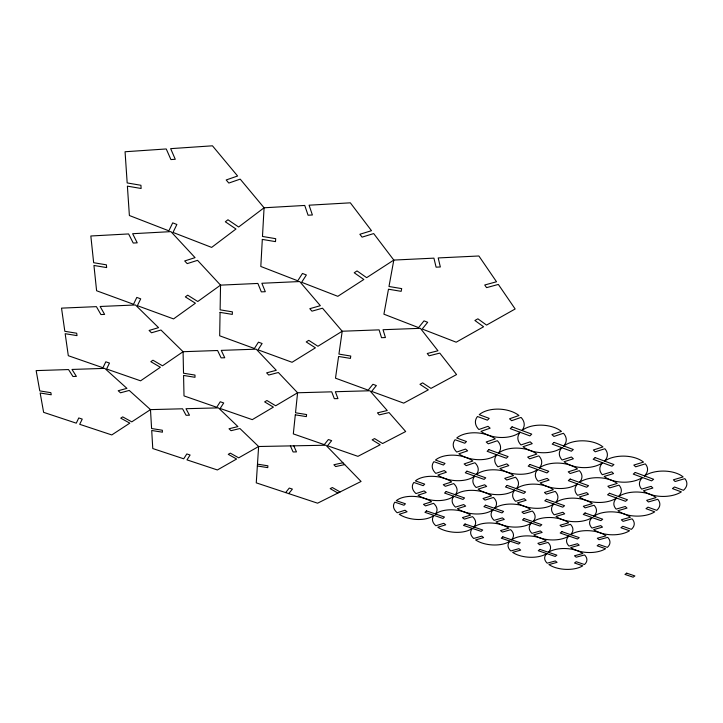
<?xml version="1.0" encoding="UTF-8"?>
<svg xmlns="http://www.w3.org/2000/svg" width="723" height="723" viewBox="0 0 723 723"><rect width="100%" height="100%" fill="white"/><g stroke="black" fill="none" stroke-linecap="round" stroke-linejoin="round"><path stroke-width="1.08" d="M285.63 492.589L289.281 488.061L292.381 489.1L288.721 493.619M342.928 462.756L333.899 464.744L335.68 466.561L344.699 464.582M257.478 464.157L267.89 465.802L267.754 467.627L257.361 465.992M340.081 491.956L332.354 487.528L330.167 488.631L337.885 493.05M290.384 445.892L293.095 451.965L296.466 451.902L293.773 445.829M546.814 553.61A21.148 10.402 3 0 0 547.194 563.172L555.345 560.967L557.072 562.367L548.92 564.564A21.148 10.402 3 0 0 582.792 565.802L574.523 563L576.204 561.717L584.491 564.527A21.148 10.402 3 0 0 584.564 554.948L576.186 557.207L574.487 555.779L582.865 553.52A21.148 10.402 3 0 0 548.459 552.309M568.902 536.05A21.726 10.917 2.4 0 0 569.019 546.064L577.469 543.732L579.204 545.187L570.754 547.519A21.726 10.917 2.4 0 0 605.567 548.721L597.135 545.802L598.906 544.464L607.347 547.383A21.726 10.917 2.4 0 0 607.709 537.343L599.024 539.729L597.315 538.246L606.001 535.842A21.726 10.917 2.4 0 0 570.637 534.668M548.35 552.273A21.301 10.646 3.8 0 0 547.98 542.44L539.674 544.771L537.894 543.316L546.208 540.976A21.301 10.646 3.8 0 0 511.586 539.801M546.705 553.574A21.301 10.646 3.8 0 1 512.625 552.372L520.705 550.104L518.915 548.667L510.827 550.953A21.301 10.646 3.8 0 1 509.995 541.138A21.473 10.881 4.7 0 1 475.598 539.936L483.606 537.587L481.735 536.123L473.719 538.481A21.473 10.881 4.7 0 1 472.417 528.414M570.528 534.631A21.88 11.179 3.2 0 0 570.42 524.329L561.807 526.796L560.018 525.278L568.64 522.792A21.88 11.179 3.2 0 0 533.041 521.654M568.793 536.005A21.88 11.179 3.2 0 1 533.764 534.839L542.142 532.435L540.334 530.935L531.956 533.348A21.88 11.179 3.2 0 1 531.369 523.072M511.477 539.765A21.473 10.881 4.7 0 0 510.646 529.67L502.404 532.083L500.551 530.592L508.784 528.17A21.473 10.881 4.7 0 0 473.954 527.031M532.932 521.617A22.052 11.451 4.1 0 0 532.345 511.034L523.804 513.583L521.934 512.029L530.474 509.462A22.052 11.451 4.1 0 0 494.649 508.359M531.251 523.027A22.052 11.451 4.1 0 1 495.996 521.898L504.302 519.412L502.422 517.885L494.107 520.37A22.052 11.451 4.1 0 1 493.032 509.814M473.836 526.995A21.663 11.125 5.7 0 0 472.517 516.638L464.365 519.132L462.422 517.605L470.583 515.101A21.663 11.125 5.7 0 0 435.526 513.999M472.309 528.377A21.663 11.125 5.7 0 1 437.795 527.239L445.73 524.817L443.786 523.316L435.842 525.748A21.663 11.125 5.7 0 1 434.053 515.418M494.532 508.323A22.25 11.713 5.1 0 0 493.448 497.451L484.979 500.09L483.027 498.49L491.495 495.842A22.25 11.713 5.1 0 0 455.427 494.785M492.923 509.778A22.25 11.713 5.1 0 1 457.433 508.685L465.666 506.118L463.696 504.546L455.463 507.121A22.25 11.713 5.1 0 1 453.872 496.285M435.418 513.963A21.88 11.369 6.7 0 0 433.592 503.325L425.513 505.901L423.488 504.338L431.577 501.753A21.88 11.369 6.7 0 0 396.294 500.687L405.431 503.786L404.003 505.241L394.885 502.151A21.88 11.369 6.7 0 0 397.18 512.752L405.043 510.239L407.067 511.785L399.213 514.288A21.88 11.369 6.7 0 0 433.945 515.382M455.318 494.74A22.467 11.975 6.2 0 0 453.701 483.579L445.323 486.308L443.28 484.672L451.667 481.925A22.467 11.975 6.2 0 0 415.364 480.912L424.699 484.139L423.19 485.675L413.872 482.458A22.467 11.975 6.2 0 0 415.996 493.592L424.139 490.926L426.19 492.535L418.048 495.192A22.467 11.975 6.2 0 0 453.764 496.24M592.146 517.56A22.341 11.469 1.7 0 0 591.974 528.07L600.75 525.594L602.485 527.121L593.719 529.588A22.341 11.469 1.7 0 0 629.516 530.754L620.93 527.718L622.792 526.308L631.396 529.344A22.341 11.469 1.7 0 0 632.074 518.807L623.063 521.346L621.337 519.792L630.366 517.243A22.341 11.469 1.7 0 0 593.972 516.114M593.863 516.068A22.494 11.758 2.5 0 0 594.062 505.25L585.115 507.862L583.316 506.272L592.264 503.642A22.494 11.758 2.5 0 0 555.635 502.548M592.038 517.523A22.494 11.758 2.5 0 1 556.005 516.394L564.699 513.845L562.883 512.273L554.18 514.83A22.494 11.758 2.5 0 1 553.863 504.039M555.517 502.503A22.675 12.047 3.5 0 0 555.219 491.387L546.344 494.098L544.455 492.462L553.339 489.742A22.675 12.047 3.5 0 0 516.457 488.685M553.755 504.003A22.675 12.047 3.5 0 1 517.478 502.91L526.1 500.28L524.202 498.671L515.571 501.31A22.675 12.047 3.5 0 1 514.749 490.221M516.339 488.649A22.865 12.345 4.5 0 0 515.508 477.216L506.715 480.018L504.744 478.346L513.547 475.535A22.865 12.345 4.5 0 0 476.412 474.523M514.64 490.185A22.865 12.345 4.5 0 1 478.12 489.137L486.66 486.416L484.672 484.772L476.132 487.501A22.865 12.345 4.5 0 1 474.776 476.105M476.294 474.487A23.091 12.634 5.7 0 0 474.921 462.738L466.218 465.639L464.148 463.922L472.86 461.003A23.091 12.634 5.7 0 0 435.481 460.045L445.016 463.416L443.434 465.043L433.908 461.672A23.091 12.634 5.7 0 0 435.815 473.384L444.274 470.556L446.353 472.246L437.903 475.065A23.091 12.634 5.7 0 0 474.659 476.068M616.647 498.075A23.009 12.056 0.9 0 0 616.15 509.119L625.259 506.498L627.004 508.097L617.903 510.709A23.009 12.056 0.9 0 0 654.749 511.83L645.991 508.667L647.962 507.175L656.728 510.348A23.009 12.056 0.9 0 0 657.758 499.277L648.386 501.961L646.66 500.334L656.041 497.632A23.009 12.056 0.9 0 0 618.572 496.547M618.454 496.502A23.163 12.372 1.8 0 0 618.996 485.124L609.688 487.908L607.88 486.236L617.189 483.443A23.163 12.372 1.8 0 0 579.457 482.395M616.538 498.03A23.163 12.372 1.8 0 1 579.439 496.954L588.468 494.252L586.642 492.607L577.605 495.318A23.163 12.372 1.8 0 1 577.596 483.967M579.34 482.358A23.335 12.698 2.8 0 0 579.349 470.655L570.131 473.529L568.233 471.821L577.46 468.929A23.335 12.698 2.8 0 0 539.466 467.935M577.478 483.931A23.335 12.698 2.8 0 1 540.126 482.892L549.082 480.099L547.166 478.409L538.21 481.22A23.335 12.698 2.8 0 1 537.668 469.552M539.349 467.889A23.525 13.023 3.9 0 0 538.816 455.861L529.67 458.834L527.682 457.081L536.827 454.08A23.525 13.023 3.9 0 0 498.572 453.14M537.55 469.507A23.525 13.023 3.9 0 1 499.945 468.513L508.811 465.63L506.814 463.895L497.93 466.805A23.525 13.023 3.9 0 1 496.837 454.812M498.445 453.095A23.751 13.348 5.1 0 0 497.343 440.714L488.287 443.805L486.199 441.997L495.264 438.897A23.751 13.348 5.1 0 0 456.728 438.002L466.48 441.527L464.808 443.244L455.074 439.729A23.751 13.348 5.1 0 0 456.746 452.056L465.54 449.055L467.636 450.827L458.852 453.818A23.751 13.348 5.1 0 0 496.719 454.767M642.503 477.514A23.723 12.689 0 0 0 641.653 489.128L651.125 486.344L652.869 488.025L643.407 490.8A23.723 12.689 0 0 0 681.364 491.875L672.435 488.576L674.505 486.995L683.452 490.311A23.723 12.689 0 0 0 684.88 478.653L675.119 481.509L673.393 479.801L683.154 476.936A23.723 12.689 0 0 0 644.536 475.897M644.419 475.851A23.868 13.041 0.9 0 0 645.323 463.868L635.644 466.823L633.827 465.07L643.515 462.105A23.868 13.041 0.9 0 0 604.618 461.12M642.395 477.469A23.868 13.041 0.9 0 1 604.166 476.439L613.565 473.574L611.73 471.848L602.322 474.731A23.868 13.041 0.9 0 1 602.648 462.783M604.5 461.075A24.04 13.394 1.9 0 0 604.862 448.739L595.255 451.803L593.348 450.004L602.964 446.931A24.04 13.394 1.9 0 0 563.786 445.992M602.53 462.738A24.04 13.394 1.9 0 1 564.039 461.753L573.357 458.789L571.432 457.017L562.105 460A24.04 13.394 1.9 0 1 561.879 447.709M563.66 445.946A24.23 13.755 3.1 0 0 563.452 433.267L553.926 436.43L551.929 434.586L561.455 431.396A24.23 13.755 3.1 0 0 521.997 430.519M561.762 447.664A24.23 13.755 3.1 0 1 522.991 446.733L532.227 443.66L530.203 441.843L520.967 444.934A24.23 13.755 3.1 0 1 520.162 432.291M521.87 430.474A24.455 14.117 4.3 0 0 521.066 417.415L511.631 420.696L509.534 418.798L518.969 415.499A24.455 14.117 4.3 0 0 479.222 414.677L489.191 418.373L487.419 420.18L477.46 416.502A24.455 14.117 4.3 0 0 478.87 429.516L488.016 426.317L490.131 428.179L480.994 431.36A24.455 14.117 4.3 0 0 520.036 432.246M220.072 312.381L219.675 335.797L254.388 348.495L258.436 342.169L262.106 343.515L258.03 349.833L292.065 362.286L315.4 347.835L306.227 341.943L308.748 340.352L317.921 346.272L342.205 331.233L379.096 329.86L381.527 337.686L385.431 337.551L383.027 329.715L420.397 328.323L437.957 350.772L427.239 353.502L429.082 355.815L439.774 353.104L456.565 374.568L430.98 388.396L422.63 382.856L419.973 384.311L428.323 389.833L403.714 403.136L371.631 391.396L376.367 385.558L372.914 384.284L368.188 390.14L335.49 378.174L338.599 356.466L350.411 358.4L350.772 356.041L338.933 354.098L342.205 331.233L322.494 308.188L311.956 311.17L309.796 308.685L320.352 305.684L299.702 281.545L261.862 283.262L265.296 291.703L261.337 291.875L257.876 283.443L220.542 285.133L197.768 301.509L187.691 295.174L185.332 296.9L195.409 303.208L173.556 318.915L137.388 305.684L140.714 298.843L136.81 297.415L133.511 304.266L96.602 290.754L93.945 265.468L106.652 267.582L106.389 264.826L93.656 262.711L90.836 235.987L128.613 233.936L133.222 243.045L137.225 242.838L132.643 233.71L170.935 231.631L195.056 257.641L184.699 260.949L187.212 263.624L197.551 260.334L220.542 285.133L220.117 309.833L232.39 311.857L232.318 314.397L220.072 312.381M262.313 239.412L260.813 266.471L297.759 280.795L302.458 273.457L306.362 274.984L301.645 282.295L337.822 296.322L363.832 279.485L354.216 272.761L357.035 270.917L366.651 277.659L393.809 260.072L433.917 258.147L436.096 267.167L440.343 266.968L438.201 257.939L478.879 255.987L496.52 281.762L484.726 284.998L486.57 287.646L498.346 284.428L515.156 308.983L486.561 325.088L477.867 318.807L474.903 320.497L483.597 326.76L456.177 342.196L422.214 329.028L427.673 322.295L424.012 320.867L418.572 327.618L383.913 314.189L388.477 289.209L401.157 291.333L401.69 288.613L388.983 286.489L393.809 260.072L373.683 233.574L362.069 237.135L359.864 234.27L371.495 230.691L350.339 202.829L309.083 205.196L312.39 214.984L308.079 215.228L304.735 205.449L264.076 207.781L238.626 227.013L227.962 219.765L225.332 221.789L235.978 229.01L211.64 247.402L173.005 232.435L176.873 224.482L172.698 222.856L168.866 230.827L129.381 215.517L127.393 186.145L141.112 188.477L140.931 185.278L127.176 182.937L125.061 151.749L166.245 148.956L170.917 159.575L175.282 159.286L170.646 148.649L212.454 145.811L237.605 176.005L226.191 179.964L228.811 183.064L240.199 179.123L264.076 207.781L262.485 236.457L275.698 238.68L275.499 241.627L262.313 239.412M258.626 446.507L256.267 482.856L317.596 503.19L361.075 481.455L325.892 445.214L258.626 446.507L238.698 457.84L230.33 453.149L228.26 454.342L236.62 459.015L217.379 469.959L186.968 459.873L190.095 455.029L186.823 453.936L183.714 458.798L152.77 448.54L151.713 430.492L162.431 432.191L162.341 430.239L151.595 428.531L150.483 409.616L129.227 390.438L120.506 392.806L118.201 390.736L126.923 388.368L104.772 368.378L71.993 369.444L76.394 376.394L72.96 376.502L68.54 369.561L36.15 370.61L39.783 390.908L50.881 392.679L51.234 394.776L40.163 393.005L43.624 412.345L76.267 423.172L78.78 417.948L82.232 419.105L79.702 424.311L111.776 434.939L129.824 423.136L120.75 418.165L122.693 416.873L131.767 421.861L150.483 409.616L182.567 408.793L186.082 415.282L189.48 415.201L185.983 408.703L218.436 407.88L237.903 426.588L229.01 428.757L231.044 430.691L239.928 428.531L258.626 446.507M295.3 414.839L293.321 433.899L324.266 444.645L328.396 439.521L331.667 440.659L327.519 445.775L357.921 456.34L380.19 444.772L372.155 439.855L374.559 438.59L382.594 443.524L405.684 431.523L389.055 412.58L379.259 414.885L377.451 412.842L387.248 410.528L369.914 390.772L335.364 391.721L337.939 398.59L334.324 398.68L331.721 391.83L297.587 392.77L275.68 405.766L266.923 400.515L264.645 401.889L273.393 407.121L252.282 419.638L220.163 408.477L223.714 402.964L220.262 401.753L216.719 407.275L184.004 395.906L183.57 375.445L195.002 377.298L194.984 375.074L183.525 373.222L183.073 351.712L160.958 330.013L151.496 332.788L149.092 330.447L158.563 327.655L135.445 304.97L100.126 306.48L104.627 314.406L100.931 314.559L96.403 306.642L61.527 308.134L64.826 331.306L76.692 333.231L77.009 335.626L65.169 333.701L68.305 355.707L102.946 367.745L105.811 361.798L109.48 363.073L106.588 369.01L140.596 380.822L160.37 367.266L150.827 361.69L152.96 360.208L162.512 365.802L183.073 351.712L217.587 350.51L221.093 357.867L224.754 357.749L221.265 350.375L256.204 349.164L276.285 370.312L266.624 372.851L268.721 375.038L278.364 372.508L297.587 392.77L295.517 412.77L306.588 414.55L306.353 416.62L295.3 414.839M426.425 510.908L424.961 512.345L442.991 518.445L444.473 517.035L426.425 510.908M446.136 491.568L444.591 493.077L463 499.439L464.564 497.948L446.136 491.568M466.913 471.17L465.296 472.761L484.094 479.394L485.748 477.822L466.913 471.17M488.865 449.625L487.148 451.306L506.353 458.246L508.097 456.584L488.865 449.625M512.074 426.85L510.257 428.631L529.887 435.888L531.739 434.125L512.074 426.85M465.034 524.003L463.515 525.395L481.166 531.378L482.72 530.004L465.034 524.003M485.549 505.214L483.949 506.678L501.961 512.905L503.588 511.459L485.549 505.214M507.166 485.404L505.476 486.95L523.868 493.448L525.585 491.92L507.166 485.404M529.977 464.5L528.197 466.136L546.968 472.914L548.784 471.306L529.977 464.5M554.089 442.404L552.209 444.13L571.387 451.224L573.303 449.516L554.089 442.404M502.846 536.837L501.274 538.192L518.572 544.048L520.171 542.711L502.846 536.837M524.13 518.572L522.467 519.991L540.108 526.091L541.798 524.69L524.13 518.572M546.543 499.331L544.79 500.831L562.783 507.185L564.564 505.711L546.543 499.331M570.176 479.042L568.332 480.623L586.696 487.257L588.567 485.693L570.176 479.042M595.146 457.605L593.194 459.286L611.938 466.218L613.926 464.564L595.146 457.605M539.9 549.399L538.264 550.718L555.219 556.457L556.873 555.156L539.9 549.399M561.907 531.649L560.189 533.032L577.469 539.006L579.204 537.641L561.907 531.649M585.079 512.959L583.262 514.424L600.876 520.641L602.711 519.204L585.079 512.959M609.498 493.267L607.591 494.803L625.549 501.292L627.483 499.774L609.498 493.267M635.273 472.471L633.258 474.098L651.586 480.867L653.628 479.268L635.273 472.471M626.724 573.167L624.961 574.414L633.113 577.189L634.884 575.942L626.724 573.167"/></g></svg>
